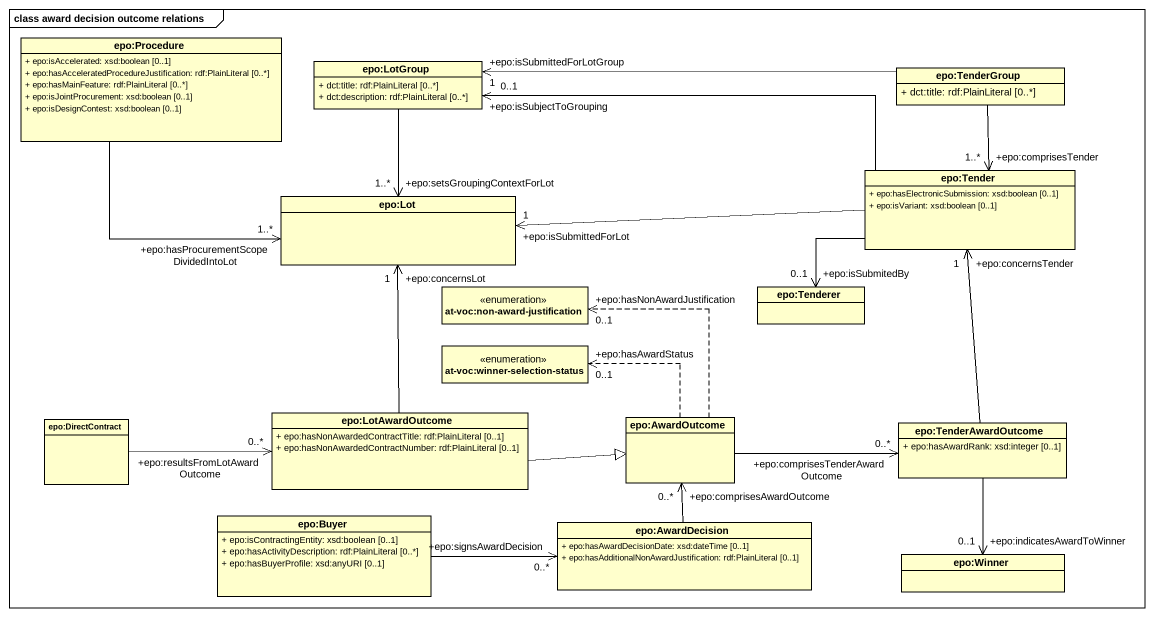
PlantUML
@startuml
mainframe class award decision outcome relations
hide circle
hide empty members
skinparam classAttributeIconSize 0
class "epo:Procedure" as epo_Procedure {
  + epo:isAccelerated: xsd:boolean [0..1]
  + epo:hasAcceleratedProcedureJustification: rdf:PlainLiteral [0..*]
  + epo:hasMainFeature: rdf:PlainLiteral [0..*]
  + epo:isJointProcurement: xsd:boolean [0..1]
  + epo:isDesignContest: xsd:boolean [0..1]
}
class "epo:LotGroup" as epo_LotGroup {
  + dct:title: rdf:PlainLiteral [0..*]
  + dct:description: rdf:PlainLiteral [0..*]
}
class "epo:TenderGroup" as epo_TenderGroup {
  + dct:title: rdf:PlainLiteral [0..*]
}
class "epo:Tender" as epo_Tender {
  + epo:hasElectronicSubmission: xsd:boolean [0..1]
  + epo:isVariant: xsd:boolean [0..1]
}
class "epo:Lot" as epo_Lot
enum "at-voc:non-award-justification" as at_voc_non_award
class "epo:Tenderer" as epo_Tenderer
enum "at-voc:winner-selection-status" as at_voc_winner_selection
class "epo:DirectContract" as epo_DirectContract
class "epo:LotAwardOutcome" as epo_LotAwardOutcome {
  + epo:hasNonAwardedContractTitle: rdf:PlainLiteral [0..1]
  + epo:hasNonAwardedContractNumber: rdf:PlainLiteral [0..1]
}
class "epo:AwardOutcome" as epo_AwardOutcome
class "epo:TenderAwardOutcome" as epo_TenderAwardOutcome {
  + epo:hasAwardRank: xsd:integer [0..1]
}
class "epo:Buyer" as epo_Buyer {
  + epo:isContractingEntity: xsd:boolean [0..1]
  + epo:hasActivityDescription: rdf:PlainLiteral [0..*]
  + epo:hasBuyerProfile: xsd:anyURI [0..1]
}
class "epo:AwardDecision" as epo_AwardDecision {
  + epo:hasAwardDecisionDate: xsd:dateTime [0..1]
  + epo:hasAdditionalNonAwardJustification: rdf:PlainLiteral [0..1]
}
class "epo:Winner" as epo_Winner
epo_Procedure -right-> "+epo:hasProcurementScopeDividedIntoLot\n1..*" epo_Lot
epo_LotGroup --> "+epo:setsGroupingContextForLot\n1..*" epo_Lot
epo_TenderGroup -left-> "+epo:isSubmittedForLotGroup\n1" epo_LotGroup
epo_TenderGroup --> "+epo:comprisesTender\n1..*" epo_Tender
epo_Tender -left-> "+epo:isSubjectToGrouping\n0..1" epo_LotGroup
epo_Tender -left-> "+epo:isSubmittedForLot\n1" epo_Lot
epo_Tender --> "+epo:isSubmitedBy\n0..1" epo_Tenderer
epo_DirectContract -right-> "+epo:resultsFromLotAwardOutcome\n0..*" epo_LotAwardOutcome
epo_LotAwardOutcome -up-> "+epo:concernsLot\n1" epo_Lot
epo_LotAwardOutcome -right-|> epo_AwardOutcome
epo_AwardOutcome .up.> "+epo:hasNonAwardJustification\n0..1" at_voc_non_award
epo_AwardOutcome .left.> "+epo:hasAwardStatus\n0..1" at_voc_winner_selection
epo_AwardOutcome -right-> "+epo:comprisesTenderAwardOutcome\n0..*" epo_TenderAwardOutcome
epo_TenderAwardOutcome -up-> "+epo:concernsTender\n1" epo_Tender
epo_TenderAwardOutcome --> "+epo:indicatesAwardToWinner\n0..1" epo_Winner
epo_Buyer -right-> "+epo:signsAwardDecision\n0..*" epo_AwardDecision
epo_AwardDecision -up-> "+epo:comprisesAwardOutcome\n0..*" epo_AwardOutcome
@enduml
